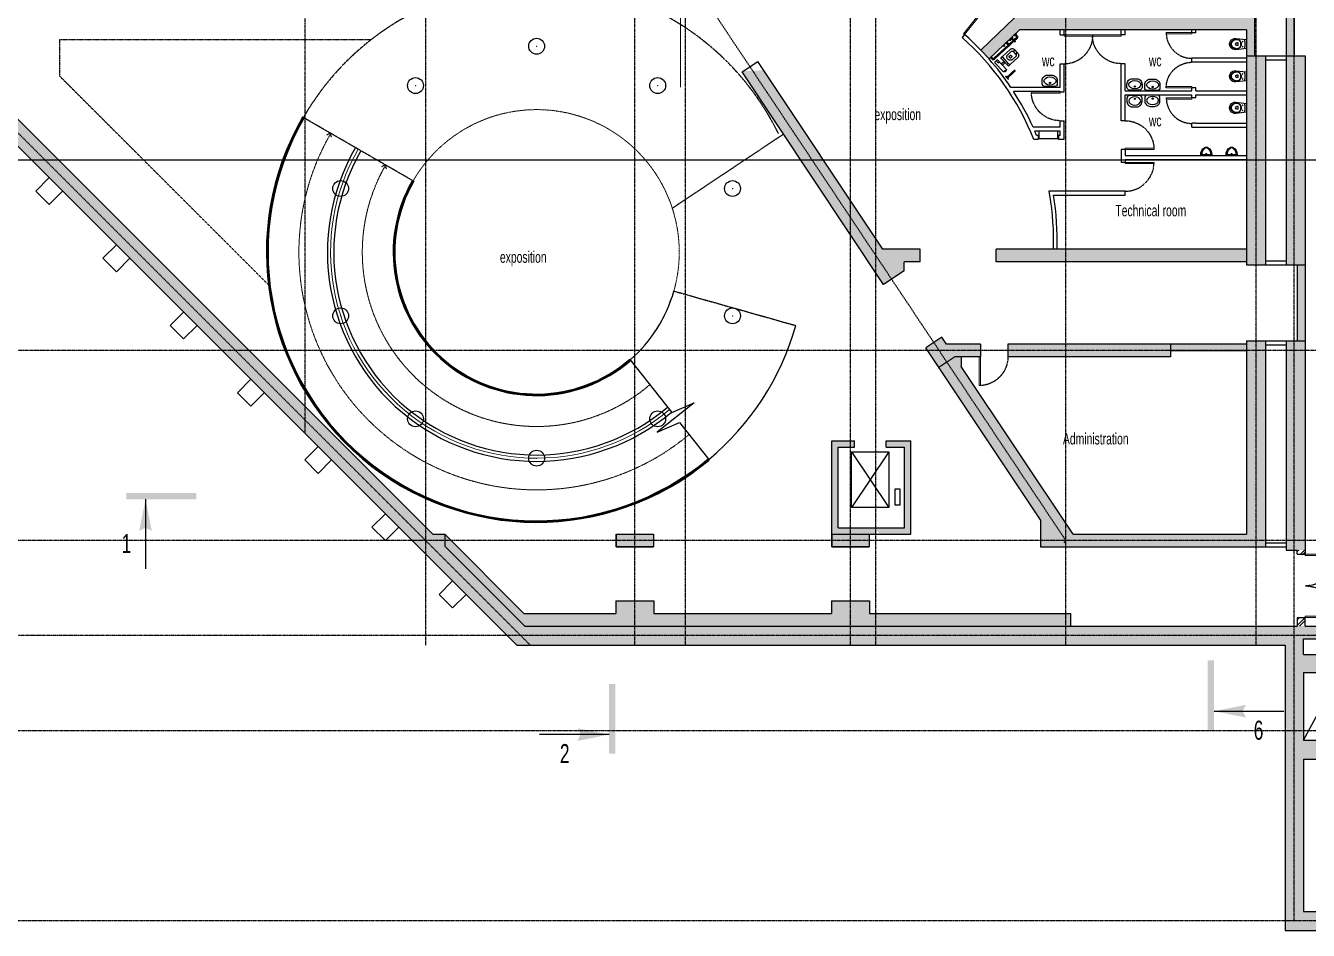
# Model space of a CAD drawing. Header units: millimetres. Extents: x 1991 to 138896, y 805 to 75693.
# Drawn here: x 22892 to 63363, y 1205 to 29755 of the extents above; entities that cross this region are included whole.
import ezdxf
from ezdxf.enums import TextEntityAlignment as Align

# ---------------------------------------------------------------- set-up
doc = ezdxf.new("R2010")
doc.units = ezdxf.units.MM
for name, pattern in [('ACAD_ISO04W100', [30, 24, -3, 0, -3]), ('DASHDOT', [25.4, 12.7, -6.35, 0, -6.35]), ('HIDDEN2', [4.7625, 3.175, -1.5875])]:
    doc.linetypes.add(name, pattern=pattern)
for name, color, linetype in [('AXIS', 40, 'Continuous'), ('comunication', 250, 'Continuous'), ('Door', 14, 'Continuous'), ('gips', 3, 'Continuous'), ('New', 162, 'Continuous'), ('Sanitari', 144, 'Continuous'), ('txt', 164, 'Continuous'), ('wall', 5, 'Continuous')]:
    doc.layers.add(name, color=color, linetype=linetype)
doc.layers.add('dim', color=175, linetype='Continuous', lineweight=9)
doc.layers.add('hatch', color=4, linetype='Continuous', lineweight=9)
doc.styles.add('ST_1', font='arial.ttf', dxfattribs={"width": 0.65, "height": 600})

# ---------------------------------------------------------------- blocks, each defined once
blk = doc.blocks.new('900door')
at = {"color": 0, "linetype": 'ByBlock', "lineweight": 5, "flags": 128}
blk.add_lwpolyline([(0, 0), (910, 0), (910, -40), (0, -40), (0, 0)], dxfattribs=at)
at = {"color": 30, "linetype": 'HIDDEN2', "lineweight": -3}
blk.add_arc((0, 0), 910, 270, 357.4778, dxfattribs=at)
blk = doc.blocks.new('double 1000 door')
at = {"color": 0, "linetype": 'ByBlock', "lineweight": 5, "flags": 128}
for points in [[(0, 0), (0, 1000), (40, 1000), (40, 0), (0, 0)], [(2000, 0), (2000, 1000), (1960, 1000), (1960, 0), (2000, 0)]]:
    blk.add_lwpolyline(points, dxfattribs=at)
at = {"color": 30, "linetype": 'HIDDEN2', "lineweight": -3}
for centre, start, end in [((0, 0), 0, 90), ((2000, 0), 90, 180)]:
    blk.add_arc(centre, 1000, start, end, dxfattribs=at)
blk = doc.blocks.new('d810')
at = {"color": 0, "linetype": 'ByBlock', "lineweight": 5, "flags": 128}
blk.add_lwpolyline([(0, 0), (0, 810), (-40, 810), (-40, 0), (0, 0)], dxfattribs=at)
at = {"color": 30, "linetype": 'HIDDEN2', "lineweight": -3}
blk.add_arc((0, 0), 810, 90, 180, dxfattribs=at)
blk = doc.blocks.new('adaqw2')
at = {"color": 0}
for p, q in [((0, 170), (0, -170)), ((30, 173), (30, -177)), ((37, 18), (30, 18)), ((37, -22), (30, -22))]:
    blk.add_line(p, q, dxfattribs=at)
blk.add_lwpolyline([(0, 170), (0, 170, -0.414214), (3, 173), (30, 173, -0.274881), (259, 48, -0.21921), (259, -52, -0.274881), (30, -177), (3, -177, -0.414214), (0, -174), (0, -170)], format="xyb", dxfattribs=at)
for centre, radius, start, end in [((40, -82), 225, 30.6803, 92.4546), ((37, -2), 20, 270, 90), ((150, -2), 90.2, 335.2715, 24.7285), ((40, 78), 225, 267.5454, 329.3197)]:
    blk.add_arc(centre, radius, start, end, dxfattribs=at)
blk = doc.blocks.new('fsgs32')
at = {"color": 0}
for p, q in [((270, -41), (270, 41)), ((270, 41), (303, 41)), ((270, -41), (303, -41))]:
    blk.add_line(p, q, dxfattribs=at)
blk.add_lwpolyline([(0, 141), (0, -141), (339, -177, 1.109549), (339, 177), (0, 141)], format="xyb", dxfattribs=at)
for centre in [(123, 78), (123, -78)]:
    blk.add_circle(centre, 9.95, dxfattribs=at)
for centre, radius, start, end in [((615, 0), 564, 164.7124, 195.2876), ((322, 0), 156, 158.7552, 180), ((322, 0), 156, 158.7552, 180), ((322, 0), 156, 180, 201.2448), ((322, 0), 156, 180, 201.2448), ((313, 3), 146, 136.8146, 158.7552), ((313, 3), 146, 136.8146, 158.7552), ((365, 0), 180, 161.4609, 180), ((365, 0), 180, 180, 198.5391), ((335, 10), 149, 141.0058, 161.4609), ((307, 9), 138, 113.8127, 136.8146), ((307, 9), 138, 113.8127, 136.8146), ((315, 26), 124, 117.095, 141.0058), ((303, 17), 129, 90, 113.8127), ((303, 17), 129, 90, 113.8127), ((303, 50), 96.8, 90, 117.095), ((303, -109), 256, 72.6215, 90), ((303, -55), 202, 70.5797, 90), ((303, -55), 202, 70.5797, 90), ((303, 0), 41.2, 270, 90), ((313, -28), 173, 49.5975, 70.5797), ((313, -28), 173, 49.5975, 70.5797), ((320, -56), 200, 52.9262, 72.6215), ((327, -11), 151, 25.9502, 49.5975), ((346, -22), 157, 28.732, 52.9262), ((350, 0), 125, 0, 25.9502), ((350, 0), 125, 334.0498, 0), ((385, 0), 112, 0, 28.732), ((385, 0), 112, 331.268, 0), ((313, -3), 146, 201.2448, 223.1854), ((313, -3), 146, 201.2448, 223.1854), ((335, -10), 149, 198.5391, 218.9942), ((307, -9), 138, 223.1854, 246.1873), ((307, -9), 138, 223.1854, 246.1873), ((315, -26), 124, 218.9942, 242.905), ((303, -17), 129, 246.1873, 270), ((303, -17), 129, 246.1873, 270), ((303, -50), 96.8, 242.905, 270), ((303, 109), 256, 270, 287.3785), ((303, 55), 202, 270, 289.4203), ((303, 55), 202, 270, 289.4203), ((313, 28), 173, 289.4203, 310.4025), ((313, 28), 173, 289.4203, 310.4025), ((320, 56), 200, 287.3785, 307.0738), ((327, 11), 151, 310.4025, 334.0498), ((346, 22), 157, 307.0738, 331.268)]:
    blk.add_arc(centre, radius, start, end, dxfattribs=at)
blk = doc.blocks.new('ewfw32')
at = {"color": 0}
for p, q in [((13, 36), (0, 36)), ((0, 36), (0, -36)), ((13, -36), (13, 36)), ((61, 15), (14, 15)), ((48, 15), (48, -15)), ((61, 15), (72, 14)), ((72, 14), (82, 12)), ((82, 12), (92, 8)), ((92, 8), (101, 2)), ((101, 2), (108, -5)), ((201, 0), (198, -6)), ((204, 6), (201, 0)), ((209, 11), (204, 6)), ((214, 16), (209, 11)), ((220, 19), (214, 16)), ((226, 22), (220, 19)), ((233, 24), (226, 22)), ((240, 24), (233, 24)), ((234, 24), (582, 24)), ((240, 24), (236, 24)), ((411, 24), (240, 24)), ((411, 24), (251, 24)), ((590, 23), (582, 24)), ((597, 21), (590, 23)), ((604, 18), (597, 21)), ((610, 14), (604, 18)), ((615, 9), (610, 14)), ((620, 2), (615, 9)), ((623, -5), (620, 2)), ((766, 57), (766, 72)), ((766, 72), (882, 72)), ((882, 57), (766, 57)), ((791, 57), (856, 57)), ((791, 48), (791, 57)), ((856, 48), (791, 48)), ((797, 38), (800, 38)), ((797, 29), (797, 38)), ((800, 29), (797, 29)), ((800, 48), (807, 48)), ((800, 17), (800, 48)), ((800, 38), (800, 29)), ((807, 17), (800, 17)), ((807, 48), (807, 17)), ((807, 48), (807, -188)), ((807, 17), (840, 17)), ((810, 17), (810, 48)), ((837, 17), (837, 48)), ((847, 48), (840, 48)), ((840, 48), (840, 17)), ((840, 48), (840, -188)), ((840, 17), (847, 17)), ((847, 17), (847, 48)), ((850, 38), (847, 38)), ((847, 38), (847, 29)), ((847, 29), (850, 29)), ((850, 29), (850, 38)), ((856, 57), (856, 48)), ((882, 72), (882, 57)), ((0, -36), (13, -36)), ((14, -15), (61, -15)), ((61, -15), (66, -16)), ((66, -16), (71, -17)), ((71, -17), (75, -19)), ((75, -19), (80, -22)), ((80, -22), (83, -25)), ((83, -25), (86, -29)), ((86, -29), (88, -33)), ((88, -33), (90, -38)), ((90, -38), (90, -42)), ((90, -64), (90, -42)), ((123, -64), (90, -64)), ((90, -64), (90, -666)), ((108, -5), (115, -13)), ((115, -13), (119, -23)), ((119, -23), (122, -32)), ((122, -32), (123, -42)), ((123, -64), (123, -42)), ((123, -64), (123, -851)), ((198, -6), (196, -13)), ((196, -13), (196, -19)), ((196, -66), (196, -14)), ((196, -19), (196, -16)), ((196, -16), (196, -58)), ((196, -93), (196, -19)), ((196, -50), (290, -50)), ((196, -58), (196, -61)), ((196, -93), (196, -95)), ((196, -95), (196, -96)), ((196, -96), (197, -98)), ((197, -98), (198, -99)), ((198, -99), (199, -100)), ((199, -100), (200, -101)), ((200, -101), (202, -102)), ((202, -102), (203, -103)), ((203, -103), (205, -103)), ((205, -103), (206, -103)), ((615, -102), (206, -103)), ((232, -220), (232, -221)), ((233, -220), (232, -220)), ((232, -221), (232, -222)), ((232, -222), (232, -223)), ((232, -304), (232, -223)), ((232, -264), (232, -223)), ((234, -300), (232, -307)), ((232, -304), (232, -614)), ((232, -307), (232, -313)), ((234, -219), (233, -220)), ((234, -218), (234, -219)), ((235, -218), (234, -218)), ((237, -294), (234, -300)), ((236, -218), (235, -218)), ((237, -218), (236, -218)), ((579, -218), (237, -218)), ((241, -288), (237, -294)), ((245, -284), (241, -288)), ((251, -280), (245, -284)), ((257, -277), (251, -280)), ((264, -275), (257, -277)), ((270, -275), (264, -275)), ((546, -275), (270, -275)), ((290, -50), (290, -99)), ((327, -391), (316, -406)), ((340, -378), (327, -391)), ((355, -367), (340, -378)), ((372, -359), (355, -367)), ((390, -355), (372, -359)), ((384, -218), (384, -103)), ((408, -353), (390, -355)), ((427, -355), (408, -353)), ((445, -359), (427, -355)), ((432, -218), (432, -103)), ((461, -367), (445, -359)), ((477, -378), (461, -367)), ((490, -391), (477, -378)), ((500, -406), (490, -391)), ((553, -275), (546, -275)), ((559, -277), (553, -275)), ((565, -280), (559, -277)), ((571, -284), (565, -280)), ((576, -288), (571, -284)), ((580, -294), (576, -288)), ((580, -218), (579, -218)), ((581, -218), (580, -218)), ((582, -300), (580, -294)), ((582, -218), (581, -218)), ((583, -219), (582, -218)), ((584, -307), (582, -300)), ((583, -220), (583, -219)), ((584, -220), (583, -220)), ((584, -221), (584, -220)), ((585, -222), (584, -221)), ((585, -313), (584, -307)), ((585, -223), (585, -222)), ((585, -223), (585, -304)), ((585, -264), (585, -223)), ((585, -614), (585, -304)), ((615, -102), (617, -102)), ((617, -102), (618, -102)), ((618, -102), (620, -102)), ((620, -102), (621, -101)), ((621, -101), (623, -100)), ((625, -12), (623, -5)), ((623, -100), (624, -99)), ((624, -97), (625, -96)), ((624, -99), (624, -97)), ((626, -19), (625, -12)), ((625, -94), (626, -93)), ((625, -96), (625, -94)), ((626, -93), (626, -15)), ((626, -15), (626, -70)), ((635, -15), (626, -15)), ((626, -66), (626, -19)), ((626, -70), (635, -70)), ((635, -70), (635, -15)), ((635, -32), (635, -52)), ((648, -32), (635, -32)), ((635, -52), (648, -52)), ((648, -52), (648, -32)), ((807, -188), (807, -259)), ((807, -188), (840, -188)), ((808, -262), (807, -259)), ((808, -265), (808, -262)), ((809, -267), (808, -265)), ((811, -270), (809, -267)), ((813, -272), (811, -270)), ((816, -273), (813, -272)), ((818, -275), (816, -273)), ((821, -275), (818, -275)), ((824, -275), (821, -275)), ((827, -275), (824, -275)), ((829, -275), (827, -275)), ((832, -273), (829, -275)), ((834, -272), (832, -273)), ((836, -270), (834, -272)), ((838, -267), (836, -270)), ((839, -265), (838, -267)), ((840, -262), (839, -265)), ((840, -188), (840, -259)), ((840, -259), (840, -262)), ((0, -533), (0, -576)), ((14, -533), (0, -533)), ((0, -576), (14, -576)), ((0, -647), (13, -647)), ((0, -718), (0, -647)), ((0, -647), (13, -647)), ((0, -718), (13, -718)), ((13, -718), (0, -718)), ((0, -788), (0, -846)), ((17, -788), (0, -788)), ((13, -647), (13, -718)), ((13, -666), (90, -666)), ((90, -699), (13, -699)), ((14, -576), (14, -533)), ((14, -541), (14, -567)), ((38, -541), (14, -541)), ((14, -567), (38, -567)), ((17, -846), (17, -788)), ((17, -798), (17, -836)), ((33, -798), (17, -798)), ((33, -836), (33, -798)), ((38, -567), (38, -541)), ((48, -699), (48, -666)), ((90, -638), (123, -638)), ((90, -666), (102, -678)), ((90, -699), (102, -687)), ((90, -878), (90, -699)), ((90, -727), (123, -727)), ((123, -622), (123, -878)), ((123, -639), (123, -726)), ((232, -614), (233, -631)), ((233, -631), (237, -647)), ((237, -647), (244, -663)), ((244, -663), (254, -677)), ((254, -677), (266, -688)), ((266, -688), (280, -698)), ((280, -698), (295, -705)), ((295, -705), (311, -710)), ((303, -441), (302, -459)), ((302, -459), (302, -595)), ((302, -595), (302, -603)), ((302, -603), (305, -611)), ((308, -423), (303, -441)), ((305, -611), (308, -619)), ((316, -406), (308, -423)), ((308, -619), (313, -626)), ((311, -710), (328, -711)), ((313, -626), (319, -632)), ((319, -632), (326, -637)), ((326, -637), (334, -640)), ((328, -711), (488, -711)), ((334, -640), (342, -643)), ((342, -643), (350, -643)), ((345, -643), (471, -643)), ((345, -711), (345, -643)), ((365, -711), (365, -643)), ((374, -442), (373, -445)), ((373, -445), (373, -448)), ((373, -448), (377, -492)), ((373, -448), (373, -448)), ((375, -439), (374, -442)), ((376, -436), (375, -439)), ((378, -433), (376, -436)), ((377, -492), (377, -495)), ((377, -495), (378, -498)), ((381, -431), (378, -433)), ((378, -498), (380, -501)), ((380, -501), (382, -504)), ((383, -430), (381, -431)), ((382, -504), (384, -506)), ((386, -428), (383, -430)), ((384, -506), (387, -507)), ((389, -428), (386, -428)), ((387, -507), (390, -509)), ((392, -427), (389, -428)), ((390, -509), (393, -510)), ((392, -427), (424, -427)), ((393, -510), (396, -510)), ((396, -510), (396, -510)), ((396, -510), (420, -510)), ((420, -510), (424, -510)), ((424, -427), (424, -427)), ((427, -428), (424, -427)), ((424, -510), (427, -509)), ((430, -428), (427, -428)), ((427, -509), (430, -507)), ((433, -430), (430, -428)), ((430, -507), (432, -506)), ((432, -506), (435, -504)), ((436, -431), (433, -430)), ((435, -504), (437, -501)), ((438, -433), (436, -431)), ((437, -501), (438, -498)), ((440, -436), (438, -433)), ((438, -498), (439, -495)), ((439, -495), (440, -492)), ((442, -439), (440, -436)), ((443, -448), (440, -492)), ((440, -492), (440, -492)), ((443, -442), (442, -439)), ((443, -445), (443, -442)), ((443, -448), (443, -445)), ((452, -711), (452, -643)), ((466, -643), (475, -643)), ((471, -711), (471, -643)), ((475, -643), (483, -640)), ((483, -640), (490, -637)), ((488, -711), (505, -710)), ((490, -637), (497, -632)), ((497, -632), (503, -626)), ((508, -423), (500, -406)), ((503, -626), (508, -619)), ((505, -710), (521, -705)), ((513, -441), (508, -423)), ((508, -619), (512, -611)), ((512, -611), (514, -603)), ((515, -459), (513, -441)), ((514, -603), (515, -595)), ((515, -459), (515, -595)), ((521, -705), (536, -698)), ((536, -698), (550, -688)), ((550, -688), (562, -677)), ((562, -677), (572, -663)), ((572, -663), (579, -647)), ((579, -647), (583, -631)), ((583, -631), (585, -614)), ((0, -846), (17, -846)), ((0, -929), (0, -857)), ((0, -857), (13, -857)), ((13, -929), (0, -929)), ((0, -1090), (0, -1018)), ((0, -1018), (13, -1018)), ((13, -1090), (0, -1090)), ((13, -857), (13, -929)), ((146, -908), (13, -908)), ((13, -1018), (13, -1090)), ((14, -878), (146, -878)), ((14, -1039), (61, -1039)), ((61, -1069), (14, -1069)), ((17, -836), (33, -836)), ((22, -836), (22, -871)), ((30, -836), (22, -836)), ((22, -871), (30, -871)), ((30, -871), (30, -836)), ((48, -1069), (48, -1039)), ((61, -1039), (66, -1038)), ((61, -1069), (72, -1068)), ((66, -1038), (71, -1037)), ((71, -908), (71, -878)), ((71, -1037), (75, -1035)), ((72, -1068), (82, -1066)), ((75, -1035), (80, -1032)), ((80, -1032), (83, -1029)), ((82, -1066), (92, -1062)), ((83, -1029), (86, -1025)), ((86, -1025), (88, -1021)), ((88, -1021), (90, -1017)), ((90, -990), (90, -908)), ((90, -990), (90, -1012)), ((123, -990), (90, -990)), ((90, -1017), (90, -1012)), ((92, -1062), (101, -1056)), ((101, -1056), (108, -1049)), ((108, -1049), (115, -1041)), ((115, -1041), (119, -1032)), ((119, -1032), (122, -1022)), ((122, -1022), (123, -1012)), ((123, -908), (123, -1014)), ((123, -990), (123, -1012))]:
    blk.add_line(p, q, dxfattribs=at)
blk.add_arc((146, -893, 0), 15.3, 270.0003, 90.0003, dxfattribs=at)

msp = doc.modelspace()

# ---------------------------------------------------------------- hatches: boundary and pattern name
at = {"layer": 'hatch', "true_color": 0x83827c}
h = msp.add_hatch(color=8, dxfattribs=at)
h.dxf.hatch_style = 1
h.paths.add_polyline_path([(35313.9, 13280.4), (35738.1, 13704.6), (19163.9, 30278.9), (19163.9, 31804.6), (17638.1, 31804.6), (12288.1, 37154.6), (12288.1, 37754.6), (10839.6, 37754.6)])
h = msp.add_hatch(color=8, dxfattribs=at)
h.dxf.hatch_style = 1
h.paths.add_polyline_path([(62913.9, 28804.6), (62663.9, 28804.6), (62663.9, 30149.6), (62913.9, 30149.6)])
h.paths.add_polyline_path([(62913.9, 31059.6), (62663.9, 31059.6), (62663.9, 31204.6), (62913.9, 31204.6)])
h = msp.add_hatch(color=8, dxfattribs=at)
h.dxf.hatch_style = 1
h.paths.add_polyline_path([(55713.9, 30004.6), (56013.9, 30004.6), (56313.9, 30004.6), (56613.9, 30004.6), (56913.9, 30004.6), (57213.9, 30004.6), (57513.9, 30004.6), (57813.9, 30004.6), (58113.9, 30004.6), (58413.9, 30004.6), (60213.9, 30004.6), (60213.9, 29624.6), (60088.9, 29624.6), (57583.9, 29624.6), (57458.9, 29624.6), (55713.9, 29624.6)])
h.paths.add_polyline_path([(53289.2, 28704), (54246.9, 29624.6), (55533.9, 29624.6), (55658.9, 29624.6), (55713.9, 29624.6), (55713.9, 30004.6), (54093.9, 30004.6), (53031.9, 28983.8, -0.0110185)])
h.paths.add_polyline_path([(60213.9, 30004.6), (61413.9, 30004.6), (61413.9, 30249.6), (61663.9, 30249.6), (61663.9, 30004.6), (61663.9, 28804.6), (61413.9, 28804.6), (61413.9, 29624.6), (60213.9, 29624.6)])
h = msp.add_hatch(color=8, dxfattribs=at)
h.dxf.hatch_style = 1
h.paths.add_polyline_path([(62013.9, 28804.6), (61413.9, 28804.6), (61413.9, 22204.6), (62013.9, 22204.6)])
h.paths.add_polyline_path([(63263.9, 28804.6), (62663.9, 28804.6), (62663.9, 22204.6), (63263.9, 22204.6)])
h = msp.add_hatch(color=8, dxfattribs=at)
h.dxf.hatch_style = 1
h.paths.add_polyline_path([(46181, 28344.8), (45475.1, 28322), (49963.5, 21589.4), (50609.8, 22020.2), (50609.8, 22304.6), (51113.9, 22304.6), (51113.9, 22704.6), (49941.1, 22704.6)])
h = msp.add_hatch(color=8, dxfattribs=at)
h.dxf.hatch_style = 1
h.paths.add_polyline_path([(55238.9, 22704.6), (53513.9, 22704.6), (53513.9, 22504.6), (55238.9, 22504.6)])
h.paths.add_polyline_path([(55238.9, 22504.6), (53513.9, 22504.6), (53513.9, 22304.6), (55238.9, 22304.6)])
h.paths.add_polyline_path([(55480.5, 22704.6), (55428.6, 22704.6, -0.0001237), (55428.4, 22700.4, 0.0001237), (55428.6, 22704.6), (55238.9, 22704.6), (55238.9, 22504.6), (55613.9, 22504.6)])
h.paths.add_polyline_path([(55613.9, 22504.6), (55238.9, 22504.6), (55238.9, 22304.6), (55747.2, 22304.6)])
h.paths.add_polyline_path([(59123.4, 22704.6), (58008.9, 22704.6), (55480.5, 22704.6), (55613.9, 22504.6), (59226.7, 22504.6)])
h.paths.add_polyline_path([(59226.7, 22504.6), (55613.9, 22504.6), (55747.2, 22304.6), (59330, 22304.6)])
h.paths.add_polyline_path([(61413.9, 22704.6), (59123.4, 22704.6), (59226.7, 22504.6), (61413.9, 22504.6)])
h.paths.add_polyline_path([(61413.9, 22504.6), (59226.7, 22504.6), (59330, 22304.6), (61413.9, 22304.6)])
h = msp.add_hatch(color=8, dxfattribs=at)
h.dxf.hatch_style = 1
h.paths.add_polyline_path([(63263.9, 19804.6), (63013.9, 19804.6), (63013.9, 22204.6), (63263.9, 22204.6)])
h = msp.add_hatch(color=8, dxfattribs=at)
h.dxf.hatch_style = 1
h.paths.add_polyline_path([(53013.9, 19704.6), (51941.1, 19704.6), (51794, 19925.3), (51294.8, 19592.4), (54913.9, 14163.8), (54913.9, 13304.6), (62013.9, 13304.6), (62013.9, 19804.6), (61413.9, 19804.6), (61413.9, 13704.6), (55941.1, 13704.6), (52413.9, 18995.5), (52413.9, 19304.6), (53013.9, 19304.6)])
h.paths.add_polyline_path([(59013.9, 19704.6), (53883.9, 19704.6), (53883.9, 19304.6), (59013.9, 19304.6)], flags=17)
h.paths.add_polyline_path([(63263.9, 19804.6), (62663.9, 19804.6), (62663.9, 13204.6), (63263.9, 13204.6)])
h = msp.add_hatch(color=8, dxfattribs=at)
h.dxf.hatch_style = 1
h.paths.add_polyline_path([(59013.9, 19504.6), (61413.9, 19504.6), (61413.9, 19704.6), (59013.9, 19704.6)])
h = msp.add_hatch(color=8, dxfattribs=at)
h.dxf.hatch_style = 1
h.paths.add_polyline_path([(49713.9, 13875.5), (49713.9, 13904.6), (50623.9, 13904.6), (50623.9, 16454.6), (50038.9, 16454.6), (50038.9, 16654.6), (50823.9, 16654.6), (50823.9, 16454.6), (50823.9, 13704.6), (49834.1, 13704.6, -0.0261391)])
h.paths.add_polyline_path([(48323.9, 13704.6), (48323.9, 16654.6), (48913.9, 16654.6), (48913.9, 16454.6), (48523.9, 16454.6), (48523.9, 13904.6), (48913.9, 13904.6), (48913.9, 13704.6)])
h.paths.add_polyline_path([(48913.9, 13704.6), (48913.9, 13904.6), (49695.9, 13904.6, 0.0042713), (49713.9, 13875.5), (49713.9, 13704.6), (49503.9, 13704.6)])
h.paths.add_polyline_path([(48913.9, 16454.6), (49038.9, 16454.6), (49038.9, 16654.6), (48913.9, 16654.6)])
h = msp.add_hatch(color=8, dxfattribs=at)
h.dxf.hatch_style = 1
h.paths.add_polyline_path([(66473.9, 10804.6), (38638.1, 10804.6), (36113.9, 13328.9), (36113.9, 13704.6), (35738.1, 13704.6), (35313.9, 13280.4), (38389.6, 10204.6), (62633.9, 10204.6), (62633.9, 8802.4), (63213.9, 8802.4), (63213.9, 9344.6), (66473.9, 9344.6), (66473.9, 10404.6)])
h.paths.add_polyline_path([(63213.9, 10404.6), (66093.9, 10404.6), (66093.9, 9904.6), (63213.9, 9904.6)], flags=16)
h = msp.add_hatch(color=8, dxfattribs=at)
h.dxf.hatch_style = 1
h.paths.add_polyline_path([(36238.1, 13204.6), (36613.9, 13204.6), (36313.9, 13504.6), (36113.9, 13504.6), (36113.9, 13328.9)])
h.paths.add_polyline_path([(36313.9, 13504.6), (36113.9, 13704.6), (36113.9, 13504.6)])
h.paths.add_polyline_path([(36613.9, 13204.6), (36238.1, 13204.6), (38638.1, 10804.6), (42113.9, 10804.6), (42113.9, 11604.6), (41513.9, 11604.6), (41513.9, 11204.6), (38613.9, 11204.6)])
h.paths.add_polyline_path([(42113.9, 10804.6), (43713.9, 10804.6), (43713.9, 11204.6), (42713.9, 11204.6), (42713.9, 11604.6), (42113.9, 11604.6)])
h.paths.add_polyline_path([(43713.9, 11204.6), (43713.9, 10804.6), (48913.9, 10804.6), (48913.9, 11604.6), (48313.9, 11604.6), (48313.9, 11204.6)])
h.paths.add_polyline_path([(49713.9, 10804.6), (49713.9, 11204.6), (49513.9, 11204.6), (49513.9, 11604.6), (48913.9, 11604.6), (48913.9, 10804.6)])
h.paths.add_polyline_path([(49713.9, 11204.6), (49713.9, 10804.6), (54913.9, 10804.6), (54913.9, 11204.6)])
h.paths.add_polyline_path([(55713.9, 10804.6), (55713.9, 11204.6), (54913.9, 11204.6), (54913.9, 10804.6)])
h.paths.add_polyline_path([(55863.9, 11204.6), (55713.9, 11204.6), (55713.9, 10804.6), (55863.9, 10804.6)])
h = msp.add_hatch(color=8, dxfattribs=at)
h.dxf.hatch_style = 1
h.paths.add_polyline_path([(42703.9, 13704.6), (41523.9, 13704.6), (41523.9, 13304.6), (42703.9, 13304.6)])
h.paths.add_polyline_path([(49503.9, 13704.6), (48323.9, 13704.6), (48323.9, 13304.6), (49503.9, 13304.6)])
at = {"layer": 'hatch'}
h = msp.add_hatch(dxfattribs=at)
h.set_pattern_fill('ANSI32', color=256, scale=20, style=0)
h.set_pattern_definition([(45, (-2180781.28, 952771.68), (-134.703842, 134.703842), []), (45, (-2180691.47, 952771.68), (-134.703842, 134.703842), [])])
h.paths.add_polyline_path([(63263.9, 10804.6), (63263.9, 11064.6), (63013.9, 11064.6), (63013.9, 10804.6)])
h.paths.add_polyline_path([(63013.9, 13074.6), (63263.9, 13074.6), (63263.9, 13204.6), (63013.9, 13204.6)])
at = {"layer": 'hatch', "true_color": 0x83827c}
h = msp.add_hatch(color=8, dxfattribs=at)
h.dxf.hatch_style = 1
h.paths.add_polyline_path([(62633.9, 7204.6), (63213.9, 7204.6), (63213.9, 8834), (62633.9, 8834)])
h.paths.add_polyline_path([(68633.9, 6604.6), (68633.9, 7204.6), (63213.9, 7204.6), (62633.9, 7204.6), (62633.9, 1304.6), (68613.9, 1304.6), (68613.9, 1804.6), (63213.9, 1804.6), (63213.9, 6604.6)])
h.paths.add_polyline_path([(68633.9, 4969.7), (69233.9, 6922.4), (69233.9, 9385.1), (68633.9, 9344.6)])
h.paths.add_polyline_path([(69233.9, 6922.4), (68633.9, 4969.7), (68633.9, 1804.6), (68613.9, 1804.6), (68613.9, 1304.6), (62633.9, 1304.6), (62633.9, 1204.6), (69233.9, 1204.6)])

# ---------------------------------------------------------------- linework, layer by layer
for p, q in [((32501.6, 26364.5), (32382.7, 26300.7)), ((32501.6, 26364.5), (32536.5, 26234.2)), ((34233.6, 25364.5), (34114.8, 25300.7)), ((34233.6, 25364.5), (34268.6, 25234.2))]:
    msp.add_line(p, q)
at = {"color": 18, "true_color": 0x000000}
msp.add_lwpolyline([(55461.7, 26424.6), (54861.7, 26424.6), (54861.7, 26194.6), (55461.7, 26194.6)], close=True, dxfattribs=at)
for centre in [(39013.9, 29104.6), (35193.3, 27863.2), (42834.5, 27863.2), (32832, 24613.2), (45195.7, 24613.2), (32832, 20596), (45195.7, 20596), (35193.3, 17346), (42834.5, 17346), (39013.9, 16104.6)]:
    msp.add_circle(centre, 250)
at = {"linetype": 'ACAD_ISO04W100', "lineweight": 0}
for radius, end in [(7499.7, 309.901), (5499.7, 310.52452)]:
    msp.add_arc((39013.9, 22604.6), radius, 150, end, dxfattribs=at)
at = {"layer": 'AXIS', "color": 40, "linetype": 'DASHDOT'}
for p, q in [((31713.9, 16880.4), (31713.9, 43043.5)), ((35513.9, 10204.6), (35513.9, 43043.5)), ((42113.9, 10204.6), (42113.9, 43043.5)), ((43713.9, 10204.6), (43713.9, 43043.5)), ((48913.9, 10204.6), (48913.9, 43043.5)), ((49713.9, 10204.6), (49713.9, 43043.5)), ((55713.9, 10204.6), (55713.9, 43043.5)), ((61713.9, 10204.6), (61713.9, 43043.5)), ((62913.9, 1504.6), (62913.9, 43043.5)), ((11513.9, 37504.6), (38813.9, 10204.6)), ((55713.9, 13504.6), (43713.9, 31504.6)), ((123698.1, 25504.6), (3391, 25504.6)), ((125564, 25504.6), (5256.9, 25504.6)), ((117698.1, 19504.6), (3391, 19504.6)), ((111698.1, 13504.6), (3391, 13504.6)), ((108698.1, 10504.6), (3391, 10504.6)), ((99698.1, 7504.6), (3391, 7504.6)), ((99698.1, 1504.6), (3391, 1504.6))]:
    msp.add_line(p, q, dxfattribs=at)
at = {"layer": 'AXIS', "color": 4, "linetype": 'DASHDOT'}
msp.add_line((11513.9, 37504.6), (38813.9, 10204.6), dxfattribs=at)
at = {"layer": 'comunication', "color": 18, "linetype": 'HIDDEN2', "true_color": 0x000000}
for p, q in [((33783.6, 29304.6), (23963.9, 29304.6)), ((23963.9, 29304.6), (23963.9, 28165.9)), ((23963.9, 28165.9), (30579.8, 21549.9)), ((35138.6, 24842), (31631.2, 26867)), ((43293.6, 23995.2), (46800.8, 26333.3)), ((43319.6, 21386.5), (47192.6, 20290.9))]:
    msp.add_line(p, q, dxfattribs=at)
at = {"layer": 'comunication', "color": 18, "true_color": 0x000000}
for p, q in [((50125, 16304.5), (48952.8, 14546.1)), ((48952.8, 16304.5), (50125, 14546.1)), ((63213.9, 7204.6), (64363.9, 9344.6))]:
    msp.add_line(p, q, dxfattribs=at)
at = {"layer": 'comunication', "color": 18, "true_color": 0x000000, "flags": 128}
msp.add_lwpolyline([(41968.6, 19210.9), (43278, 17546.2), (43988.3, 17850.4), (42815, 16927.5), (43525.3, 17231.8), (44443.1, 16064.9)], dxfattribs=at)
at = {"layer": 'comunication', "color": 18, "true_color": 0x000000}
for points in [[(48952.8, 16304.5), (50125, 16304.5), (50125, 14546.1), (48952.8, 14546.1)], [(50320.4, 14628.4), (50487.4, 14628.4), (50487.4, 15123.2), (50320.4, 15123.2)]]:
    msp.add_lwpolyline(points, close=True, dxfattribs=at)
at = {"layer": 'comunication', "color": 18, "linetype": 'HIDDEN2', "true_color": 0x000000}
msp.add_arc((39013.9, 22604.6), 8499.7, 26.11879, 150, dxfattribs=at)
at = {"layer": 'comunication'}
for radius, start, end in [(8524.7, 150, 309.69488), (8499.7, 150, 309.69932), (8474.7, 150, 309.70378), (6599.7, 150, 310.13479), (6399.7, 150, 310.19568), (4524.7, 150, 311.02854), (4499.7, 150, 311.04434), (4474.7, 150, 311.06032), (4499.7, 311.04434, 344.20382), (8499.7, 309.69932, 344.20382)]:
    msp.add_arc((39013.9, 22604.6), radius, start, end, dxfattribs=at)
at = {"layer": 'comunication', "linetype": 'HIDDEN2', "lineweight": 0}
for radius, start, end in [(4499.7, 17.99905, 150), (4500, 330, 18)]:
    msp.add_arc((39013.9, 22604.6), radius, start, end, dxfattribs=at)
at = {"layer": 'dim'}
msp.add_line((43553.3, 31204.6), (43553.3, 27815.8), dxfattribs=at)
msp.add_arc((39013.9, 22604.6), 6500, 150, 310.16468, dxfattribs=at)
for p in [(39013.9, 29104.6), (35193.3, 27863.2), (42834.5, 27863.2), (32832, 24613.2), (45195.7, 24613.2), (32832, 20596), (45195.7, 20596), (35193.3, 17346), (42834.5, 17346), (39013.9, 16104.6)]:
    msp.add_point(p, dxfattribs=at)
at = {"layer": 'gips'}
for p, q in [((55533.9, 29464.6), (55533.9, 29624.6)), ((55658.9, 29464.6), (55658.9, 29624.6)), ((57458.9, 29464.6), (57458.9, 29624.6)), ((57583.9, 29464.6), (57583.9, 29624.6)), ((59688.9, 29529.6), (59688.9, 29624.6)), ((59813.9, 29529.6), (59813.9, 29624.6)), ((52519.2, 29473), (52436.5, 29379.3)), ((55533.9, 29464.6), (55658.9, 29464.6)), ((57583.9, 29464.6), (57458.9, 29464.6)), ((59813.9, 29529.6), (59688.9, 29529.6)), ((62013.9, 28804.6), (62663.9, 28804.6)), ((55533.9, 28554.6), (55658.9, 28554.6)), ((55533.9, 27804.6), (55533.9, 28554.6)), ((55658.9, 27664.6), (55658.9, 28554.6)), ((57458.9, 26754.6), (57458.9, 28554.6)), ((57583.9, 28554.6), (57458.9, 28554.6)), ((57583.9, 27699.6), (57583.9, 28554.6)), ((59688.9, 28599.6), (59688.9, 28724.6)), ((59813.9, 28724.6), (59688.9, 28724.6)), ((59813.9, 28599.6), (59688.9, 28599.6)), ((61413.9, 28724.6), (59813.9, 28724.6)), ((61413.9, 28599.6), (59813.9, 28599.6)), ((62013.9, 28679.6), (62663.9, 28679.6)), ((55533.9, 27804.6), (53979.8, 27804.6)), ((55533.9, 27679.6), (54062, 27679.6)), ((55533.9, 27664.6), (55533.9, 27679.6)), ((55533.9, 27664.6), (55658.9, 27664.6)), ((57583.9, 27699.6), (59688.9, 27699.6)), ((57583.9, 27574.6), (59688.9, 27574.6)), ((57583.9, 26754.6), (57583.9, 27574.6)), ((59688.9, 27699.6), (59688.9, 27789.6)), ((59813.9, 27789.6), (59688.9, 27789.6)), ((59688.9, 27479.6), (59688.9, 27574.6)), ((59813.9, 27699.6), (59813.9, 27789.6)), ((59813.9, 27699.6), (61413.9, 27699.6)), ((59813.9, 27479.6), (59813.9, 27574.6)), ((59813.9, 27574.6), (61413.9, 27574.6)), ((59813.9, 27479.6), (59688.9, 27479.6)), ((55533.9, 26549.6), (55533.9, 26754.6)), ((55533.9, 26754.6), (55658.9, 26754.6)), ((55658.9, 26164.6), (55658.9, 26754.6)), ((57583.9, 26754.6), (57458.9, 26754.6)), ((55533.9, 26549.6), (54676.7, 26549.6)), ((55533.9, 26424.6), (54731.8, 26424.6)), ((55533.9, 26289.6), (55533.9, 26424.6)), ((59688.9, 26549.6), (59688.9, 26674.6)), ((59813.9, 26674.6), (59688.9, 26674.6)), ((59688.9, 26549.6), (61413.9, 26549.6)), ((59813.9, 26674.6), (61413.9, 26674.6)), ((54833.9, 26164.6), (54705.4, 26164.6)), ((54833.9, 26289.6), (54789.6, 26289.6)), ((54833.9, 26289.6), (54833.9, 26164.6)), ((55533.9, 26289.6), (55483.9, 26289.6)), ((55483.9, 26289.6), (55483.9, 26164.6)), ((55658.9, 26164.6), (55483.9, 26164.6)), ((57583.9, 25844.6), (57458.9, 25844.6)), ((57458.9, 25844.6), (57458.9, 25439.6)), ((57583.9, 25844.6), (57583.9, 25654.6)), ((57583.9, 25654.6), (61413.9, 25654.6)), ((57583.9, 25529.6), (61413.9, 25529.6)), ((57583.9, 25529.6), (57583.9, 25439.6)), ((57583.9, 25439.6), (57458.9, 25439.6)), ((62013.9, 22329.6), (62663.9, 22329.6)), ((62013.9, 22204.6), (62663.9, 22204.6)), ((62013.9, 22204.6), (62663.9, 22204.6)), ((62013.9, 19804.6), (62663.9, 19804.6)), ((62013.9, 19679.6), (62663.9, 19679.6)), ((62013.9, 13429.6), (62663.9, 13429.6)), ((62013.9, 13304.6), (62663.9, 13304.6)), ((62013.9, 13304.6), (62663.9, 13304.6))]:
    msp.add_line(p, q, dxfattribs=at)
at = {"layer": 'gips', "flags": 128}
msp.add_lwpolyline([(55433.7, 22704.6, 0.0494978), (55324.5, 24404.6), (57582, 24404.6), (57583.9, 24529.6), (57445.9, 24529.6), (57445.9, 24529.6), (55175.1, 24529.6), (55189.3, 24454.6), (55197.8, 24404.6, -0.0502325), (55308.6, 22704.6)], format="xyb", dxfattribs=at)
at = {"layer": 'gips'}
for radius, start, end in [(8500, 21.81044, 48.58695), (8625, 43.87805, 48.58695), (8625, 33.81559, 41.35291), (8625, 24.26858, 32.82187), (8625, 22.37365, 23.36091)]:
    msp.add_arc((46813.9, 23004.6), radius, start, end, dxfattribs=at)
at = {"layer": 'New', "linetype": 'HIDDEN2'}
msp.add_line((52207.8, 19304.6), (51708.5, 18971.8), dxfattribs=at)
at = {"layer": 'New'}
msp.add_line((52413.9, 19304.6), (52207.8, 19304.6), dxfattribs=at)
at = {"layer": 'Sanitari'}
for points in [[(54964.4, 27920.2), (54964.4, 28021.6, -0.4142136), (55135.4, 28192.6), (55270.9, 28192.6, -0.4142136), (55441.9, 28021.6), (55441.9, 27920.2, -0.4142136), (55356.4, 27834.7), (55049.9, 27834.7, -0.4142136)], [(57638.9, 27806.8), (57638.9, 27908.2, -0.4142136), (57809.9, 28079.2), (57945.5, 28079.2, -0.4142136), (58116.5, 27908.2), (58116.5, 27806.8, -0.4142136), (58031, 27721.3), (57724.4, 27721.3, -0.4142136)], [(58202.2, 27793.9), (58202.2, 27895.3, -0.4142136), (58373.2, 28066.3), (58508.8, 28066.3, -0.4142136), (58679.8, 27895.3), (58679.8, 27793.9, -0.4142136), (58594.3, 27708.4), (58287.7, 27708.4, -0.4142136)], [(57638.9, 27466.5), (57638.9, 27365.1, 0.4142136), (57809.9, 27194.1), (57945.5, 27194.1, 0.4142136), (58116.5, 27365.1), (58116.5, 27466.5, 0.4142136), (58031, 27552), (57724.4, 27552, 0.4142136)], [(58202.2, 27479.5), (58202.2, 27378.1, 0.4142136), (58373.2, 27207.1), (58508.8, 27207.1, 0.4142136), (58679.8, 27378.1), (58679.8, 27479.5, 0.4142136), (58594.3, 27565), (58287.7, 27565, 0.4142136)]]:
    msp.add_lwpolyline(points, format="xyb", close=True, dxfattribs=at)
for centre in [(55213.3, 27945.9), (57887.9, 27832.5), (58451.2, 27819.6), (57887.9, 27440.8), (58451.2, 27453.8)]:
    msp.add_circle(centre, 20, dxfattribs=at)
for centre in [(55211.1, 28008), (57885.7, 27894.6), (58449, 27881.7)]:
    msp.add_ellipse(centre, major_axis=(-190.2, 0), ratio=0.6782786, dxfattribs=at)
at = {"layer": 'Sanitari', "extrusion": (0, 0, -1)}
for centre in [(58449, 27391.7), (57885.7, 27378.7)]:
    msp.add_ellipse(centre, major_axis=(-190.2, 0), ratio=0.6782786, dxfattribs=at)
at = {"layer": 'txt'}
for p, q in [((26673.7, 14808.7), (26673.7, 12608.7)), ((60391.6, 8120.5), (62591.6, 8120.5)), ((41300, 7382.7), (39100, 7382.7))]:
    msp.add_line(p, q, dxfattribs=at)
for points in [[(26073.7, 14808.7), (26073.7, 15008.7), (28273.7, 14808.7), (28273.7, 15008.7)], [(26673.7, 14808.7), (26873.7, 13808.7), (26473.7, 13808.7), (26673.7, 13908.7)], [(60391.6, 7520.5), (60191.6, 7520.5), (60391.6, 9720.5), (60191.6, 9720.5)], [(41300, 6782.7), (41500, 6782.7), (41300, 8982.7), (41500, 8982.7)], [(60391.6, 8120.5), (61391.6, 8320.5), (61391.6, 7920.5), (61291.6, 8120.5)], [(41300, 7382.7), (40300, 7582.7), (40300, 7182.7), (40400, 7382.7)]]:
    msp.add_solid(points, dxfattribs=at)
at = {"layer": 'wall'}
for p, q in [((10839.6, 37754.6), (38389.6, 10204.6)), ((19163.9, 30278.9), (35738.1, 13704.6)), ((54093.9, 30004.6), (53030.9, 28982.8)), ((61663.9, 30004.6), (61663.9, 28804.6)), ((62663.9, 30149.6), (62663.9, 28804.6)), ((62913.9, 30149.6), (62913.9, 28804.6)), ((54246.9, 29624.6), (53288.3, 28703.1)), ((61413.9, 29624.6), (54246.9, 29624.6)), ((61413.9, 29624.6), (61413.9, 28804.6)), ((53030.9, 28982.8), (53288.3, 28703.1)), ((61413.9, 28804.6), (61413.9, 22204.6)), ((61413.9, 28804.6), (62013.9, 28804.6)), ((62013.9, 28804.6), (62013.9, 22204.6)), ((62663.9, 28804.6), (63263.9, 28804.6)), ((62663.9, 28804.6), (62663.9, 22204.6)), ((63263.9, 28804.6), (63263.9, 22204.6)), ((45494.8, 28292.4), (45994, 28625.3)), ((49941.1, 22704.6), (45994, 28625.3)), ((49963.5, 21589.4), (45494.8, 28292.4)), ((23634.5, 24959.8), (23210.2, 24535.5)), ((23210.2, 24535.5), (23634.5, 24111.2)), ((24058.7, 24535.5), (23634.5, 24111.2)), ((25755.8, 22838.4), (25331.5, 22414.2)), ((51113.9, 22704.6), (49941.1, 22704.6)), ((51113.9, 22304.6), (51113.9, 22704.6)), ((61413.9, 22704.6), (53513.9, 22704.6)), ((53513.9, 22304.6), (53513.9, 22704.6)), ((25331.5, 22414.2), (25755.8, 21989.9)), ((26180.1, 22414.2), (25755.8, 21989.9)), ((51113.9, 22304.6), (50609.8, 22304.6)), ((50609.8, 22020.2), (50609.8, 22304.6)), ((61413.9, 22304.6), (53513.9, 22304.6)), ((50609.8, 22020.2), (49963.5, 21589.4)), ((61413.9, 22204.6), (62013.9, 22204.6)), ((62663.9, 22204.6), (63263.9, 22204.6)), ((63013.9, 22204.6), (63013.9, 19804.6)), ((63263.9, 22204.6), (63263.9, 19804.6)), ((27877.1, 20717.1), (27452.9, 20292.8)), ((27452.9, 20292.8), (27877.1, 19868.6)), ((28301.4, 20292.8), (27877.1, 19868.6)), ((51794, 19925.3), (51294.8, 19592.4)), ((51941.1, 19704.6), (51794, 19925.3)), ((54913.9, 14163.8), (51294.8, 19592.4)), ((53013.9, 19704.6), (51941.1, 19704.6)), ((53013.9, 19704.6), (53013.9, 19304.6)), ((53883.9, 19704.6), (53883.9, 19304.6)), ((61413.9, 19704.6), (53883.9, 19704.6)), ((59013.9, 19704.6), (59013.9, 19304.6)), ((59013.9, 19504.6), (61413.9, 19504.6)), ((61413.9, 19804.6), (61413.9, 13704.6)), ((61413.9, 19804.6), (62013.9, 19804.6)), ((62013.9, 19804.6), (62013.9, 13304.6)), ((62663.9, 19804.6), (63263.9, 19804.6)), ((62663.9, 19804.6), (62663.9, 13204.6)), ((63263.9, 19804.6), (63263.9, 13074.6)), ((53013.9, 19304.6), (52413.9, 19304.6)), ((52413.9, 19304.6), (52413.9, 18995.5)), ((59013.9, 19304.6), (53883.9, 19304.6)), ((55941.1, 13704.6), (52413.9, 18995.5)), ((29998.4, 18595.8), (29574.2, 18171.5)), ((29574.2, 18171.5), (29998.4, 17747.3)), ((30422.7, 18171.5), (29998.4, 17747.3)), ((48323.9, 16654.6), (49038.9, 16654.6)), ((48323.9, 13704.6), (48323.9, 16654.6)), ((49038.9, 16454.6), (49038.9, 16654.6)), ((50038.9, 16454.6), (50038.9, 16654.6)), ((50038.9, 16654.6), (50823.9, 16654.6)), ((50823.9, 13704.6), (50823.9, 16654.6)), ((32119.8, 16474.5), (31695.5, 16050.2)), ((48523.9, 13904.6), (48523.9, 16454.6)), ((48523.9, 16454.6), (49038.9, 16454.6)), ((50038.9, 16454.6), (50623.9, 16454.6)), ((50623.9, 13904.6), (50623.9, 16454.6)), ((31695.5, 16050.2), (32119.8, 15625.9)), ((32544, 16050.2), (32119.8, 15625.9)), ((34241.1, 14353.1), (33816.8, 13928.9)), ((33816.8, 13928.9), (34241.1, 13504.6)), ((34665.3, 13928.9), (34241.1, 13504.6)), ((48523.9, 13904.6), (50623.9, 13904.6)), ((54913.9, 14163.8), (54913.9, 13304.6)), ((35738.1, 13704.6), (36113.9, 13704.6)), ((36113.9, 13704.6), (36113.9, 13328.9)), ((36113.9, 13704.6), (38613.9, 11204.6)), ((41523.9, 13704.6), (42703.9, 13704.6)), ((41523.9, 13704.6), (41523.9, 13304.6)), ((42703.9, 13704.6), (42703.9, 13304.6)), ((48323.9, 13704.6), (49503.9, 13704.6)), ((48323.9, 13704.6), (48323.9, 13304.6)), ((48323.9, 13704.6), (49503.9, 13704.6)), ((48323.9, 13704.6), (50823.9, 13704.6)), ((49503.9, 13704.6), (49503.9, 13304.6)), ((55713.9, 13504.6), (55647.2, 13437.9)), ((55941.1, 13704.6), (61413.9, 13704.6)), ((36113.9, 13328.9), (38638.1, 10804.6)), ((41523.9, 13304.6), (42703.9, 13304.6)), ((48323.9, 13304.6), (49503.9, 13304.6)), ((54913.9, 13304.6), (62013.9, 13304.6)), ((62663.9, 13204.6), (63013.9, 13204.6)), ((63013.9, 13074.6), (63013.9, 13204.6)), ((63013.9, 13074.6), (63263.9, 13074.6)), ((36362.4, 12231.8), (35938.1, 11807.6)), ((35938.1, 11807.6), (36362.4, 11383.3)), ((36786.7, 11807.6), (36362.4, 11383.3)), ((41513.9, 11604.6), (42713.9, 11604.6)), ((41513.9, 11604.6), (41513.9, 11204.6)), ((42713.9, 11604.6), (42713.9, 11204.6)), ((48313.9, 11604.6), (49513.9, 11604.6)), ((48313.9, 11604.6), (48313.9, 11204.6)), ((49513.9, 11604.6), (49513.9, 11204.6)), ((38613.9, 11204.6), (41513.9, 11204.6)), ((42713.9, 11204.6), (48313.9, 11204.6)), ((49513.9, 11204.6), (55863.9, 11204.6)), ((55863.9, 11204.6), (55863.9, 10804.6)), ((63263.9, 11064.6), (63013.9, 11064.6)), ((63013.9, 11064.6), (63013.9, 10804.6)), ((63263.9, 10804.6), (63263.9, 11064.6)), ((38638.1, 10804.6), (63013.9, 10804.6)), ((63263.9, 10804.6), (66473.9, 10804.6)), ((38389.6, 10204.6), (62633.9, 10204.6)), ((62633.9, 10204.6), (62633.9, 1204.6)), ((63213.9, 10404.6), (66093.9, 10404.6)), ((63213.9, 9904.6), (63213.9, 10404.6)), ((63213.9, 9904.6), (66093.9, 9904.6)), ((63213.9, 9344.6), (66473.9, 9344.6)), ((63213.9, 9344.6), (63213.9, 7204.6)), ((63213.9, 7204.6), (68633.9, 7204.6)), ((63213.9, 6604.6), (68633.9, 6604.6)), ((63213.9, 6604.6), (63213.9, 1804.6)), ((63213.9, 1804.6), (68633.9, 1804.6)), ((62633.9, 1204.6), (69233.9, 1204.6))]:
    msp.add_line(p, q, dxfattribs=at)
at = {"layer": 'wall', "flags": 128}
for points in [[(41523.9, 13704.6), (42703.9, 13704.6), (42703.9, 13304.6), (41523.9, 13304.6)], [(48323.9, 13704.6), (49503.9, 13704.6), (49503.9, 13304.6), (48323.9, 13304.6)]]:
    msp.add_lwpolyline(points, close=True, dxfattribs=at)

# ---------------------------------------------------------------- block references
at = {"layer": 'Door', "color": 18, "lineweight": -3, "true_color": 0x000000, "xscale": -1}
for name, p, rotation in [('900door', (52519.2, 29473), 231.4128186149274), ('d810', (59688.9, 27789.6), 90), ('900door', (57583.9, 25844.6), 180), ('900door', (52973.9, 19304.6), 90), ('double 1000 door', (63263.9, 11074.6), 270)]:
    msp.add_blockref(name, p, dxfattribs=dict(at, rotation=rotation))
at = {"layer": 'Door', "color": 18, "lineweight": -3, "true_color": 0x000000}
for p in [(55658.9, 29464.6), (57583.9, 25439.6)]:
    msp.add_blockref('900door', p, dxfattribs=at)
at = {"layer": 'Door', "color": 18, "lineweight": -3, "true_color": 0x000000, "xscale": -1}
for p in [(57458.9, 29464.6), (55533.9, 27664.6)]:
    msp.add_blockref('900door', p, dxfattribs=at)
at = {"layer": 'Door', "color": 18, "lineweight": -3, "true_color": 0x000000, "rotation": 90.00000000000001}
for p in [(59688.9, 29534.6), (59688.9, 27479.6)]:
    msp.add_blockref('d810', p, dxfattribs=at)
at = {"layer": 'Sanitari', "xscale": -1, "rotation": 132.7375601268357}
msp.add_blockref('ewfw32', (53344.7, 28757.4), dxfattribs=at)
at = {"layer": 'Sanitari', "xscale": -1}
for p in [(61413.9, 29172.7), (61413.9, 28154.2), (61413.9, 27160.3)]:
    msp.add_blockref('fsgs32', p, dxfattribs=at)
at = {"layer": 'Sanitari', "rotation": 90}
for p in [(60140.3, 25654.6), (60940.3, 25654.6)]:
    msp.add_blockref('adaqw2', p, dxfattribs=at)

# ---------------------------------------------------------------- texts
at = {"layer": 'txt', "style": 'ST_1', "width": 0.65}
for s, p in [('wc', (54958, 28471.5)), ('wc', (58332, 28471.5)), ('exposition', (49672.4, 26773.1)), ('wc', (58332, 26576.6)), ('Technical room', (57275.1, 23739.2)), ('exposition', (37856.7, 22271.3)), ('Administration', (55620.1, 16537.2))]:
    msp.add_text(s, height=360, dxfattribs=at).set_placement(p)
for s, p in [('1', (26073.7, 13408.7)), ('6', (61791.6, 7520.5)), ('2', (39900, 6782.7))]:
    msp.add_text(s, height=600, dxfattribs=at).set_placement(p, align=Align.MIDDLE_CENTER)

doc.saveas('drawing.dxf')
